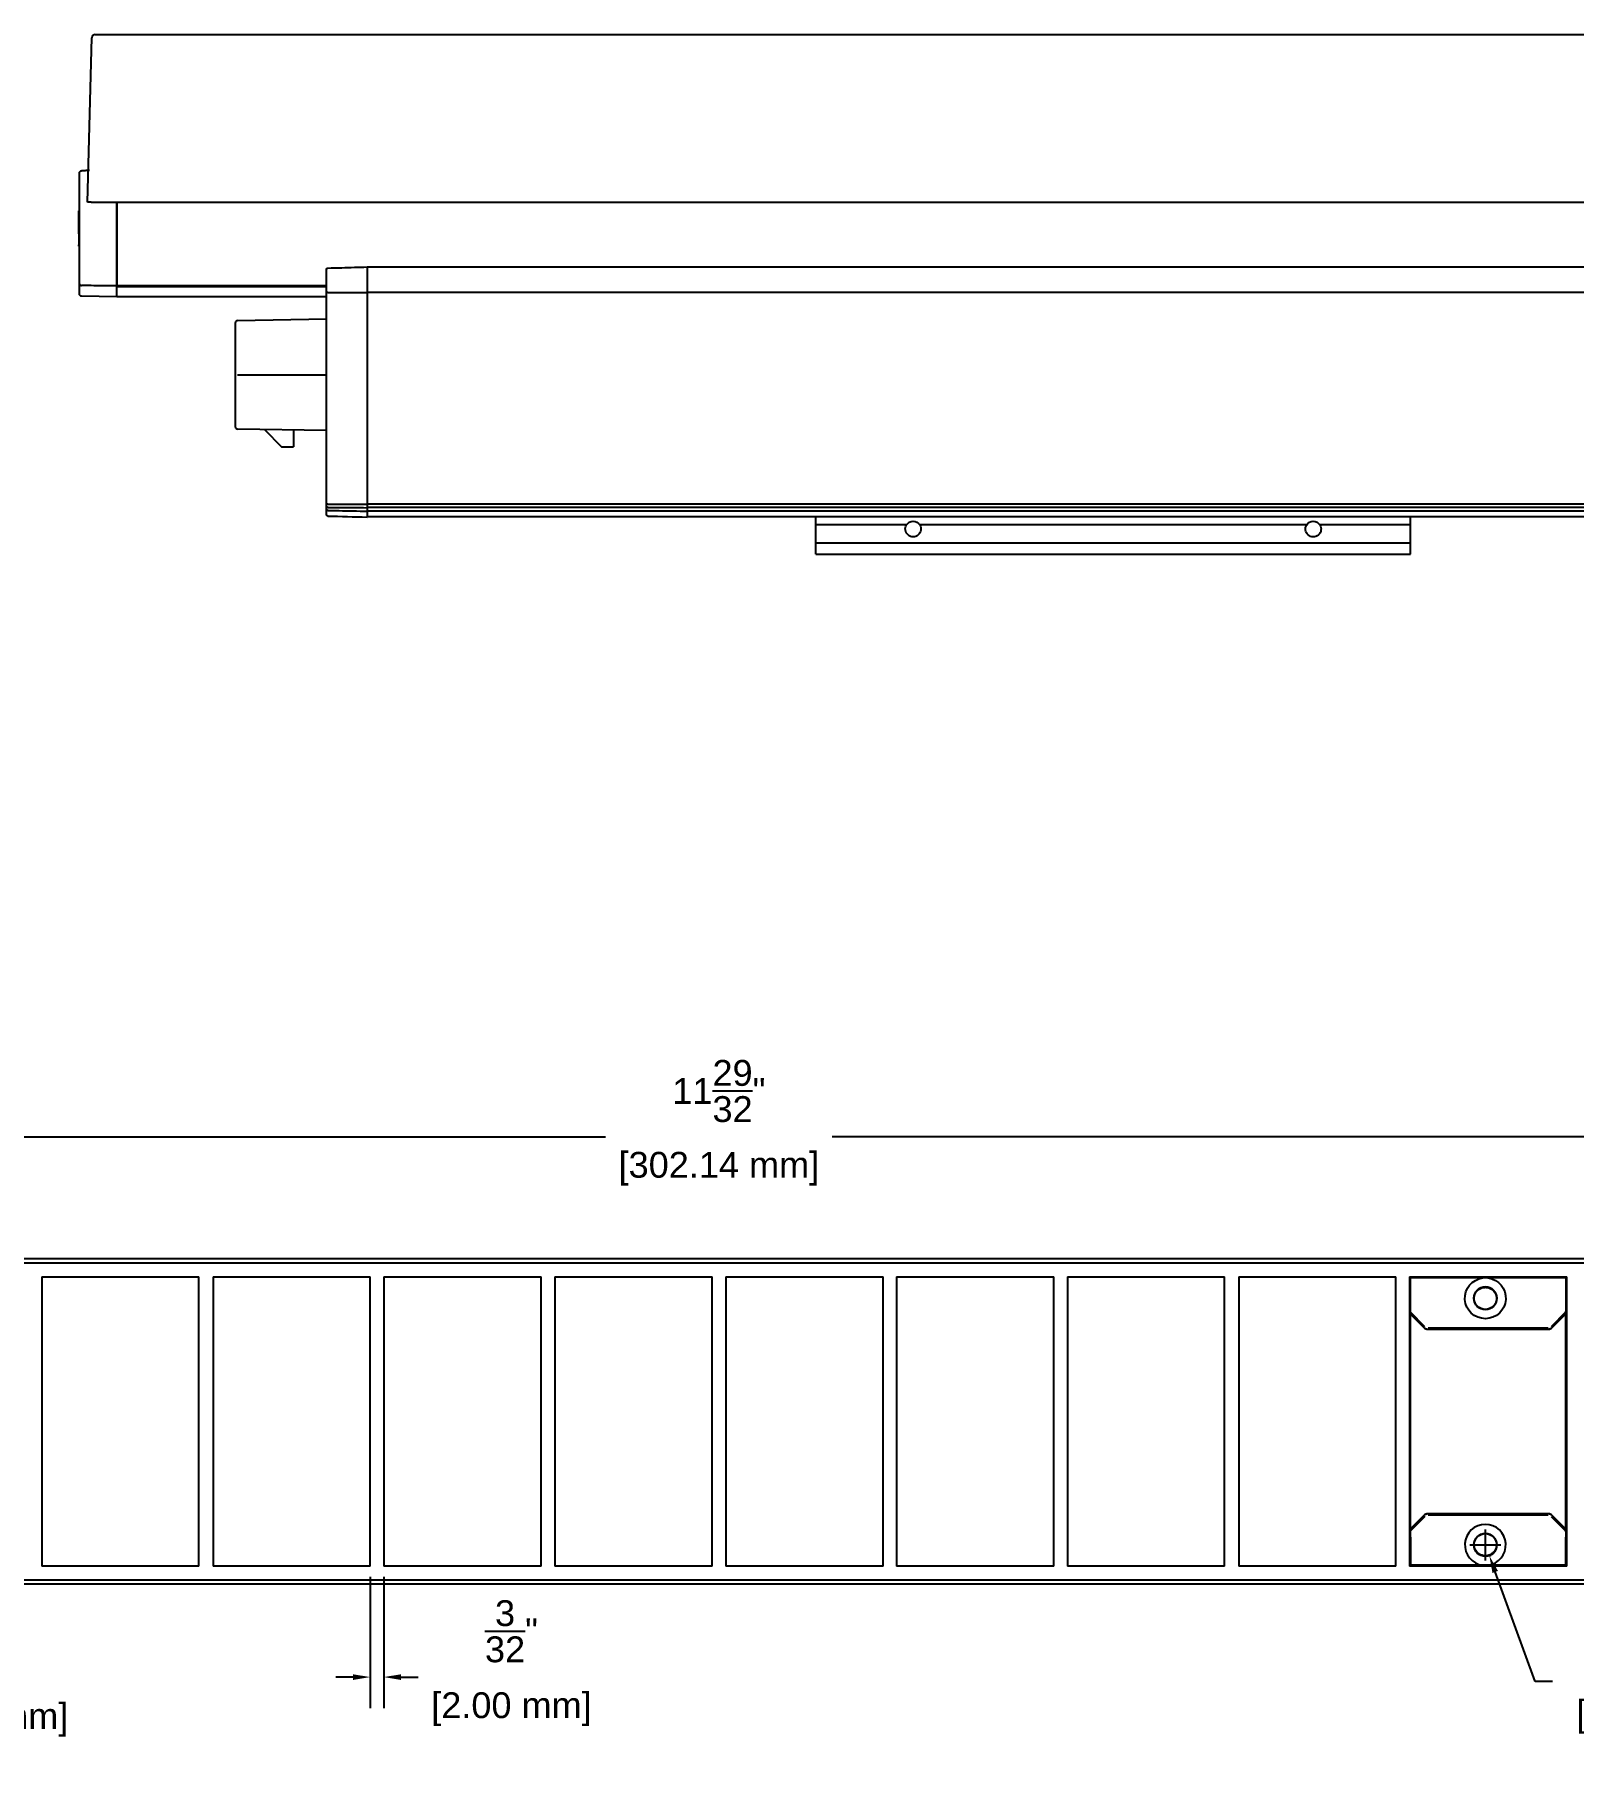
# Model space of a CAD drawing. Header units: inches. Extents: x -0.4 to 22.1, y -0.1 to 18.6.
# Drawn here: x 7.6 to 16.53, y 8.6 to 18.6 of the extents above; entities that cross this region are included whole.
import ezdxf

# ---------------------------------------------------------------- set-up
doc = ezdxf.new("R2010")
doc.units = ezdxf.units.IN
doc.header["$MEASUREMENT"] = 0
doc.layers.get('Defpoints').update_dxf_attribs({"color": 1})
doc.layers.add('Graze 2.0', color=253, linetype='Continuous')
doc.layers.add('Symmetric', color=7, linetype='Continuous', true_color=0x000000)
doc.styles.get("Standard").update_dxf_attribs({"font": 'Arial.ttf'})
doc.dimstyles.new('.1 DIM', dxfattribs={"dimscale": 0, "dimtxt": 0.15, "dimasz": 0.1, "dimexe": 0.18, "dimexo": 0.0625, "dimgap": 0.09, "dimtad": 0, "dimtih": 1, "dimtoh": 1, "dimdec": 5, "dimzin": 0, "dimdsep": 46, "dimlunit": 4, "dimtxsty": 'Standard', "dimcen": 0.09, "dimadec": 0, "dimazin": 0, "dimtfac": 1, "dimtdec": 5, "dimtofl": 0, "dimtmove": 0, "dimatfit": 3, "dimfxl": 1, "dimtolj": 1, "dimtzin": 0, "dimarcsym": 0})

# ---------------------------------------------------------------- blocks, each defined once
blk = doc.blocks.new('*D19')
at = {"layer": 'Defpoints', "color": 0, "lineweight": -2, "transparency": 16777216}
for p, q in [((5.623, 10.615), (5.623, 12.385)), ((17.519, 10.615), (17.519, 12.385)), ((5.723, 12.205), (10.913, 12.205)), ((17.419, 12.205), (12.229, 12.205))]:
    blk.add_line(p, q, dxfattribs=at)
at = {"layer": 'Defpoints', "color": 0, "transparency": 16777216}
for p in [(17.519, 12.205), (5.623, 10.552), (17.519, 10.552)]:
    blk.add_point(p, dxfattribs=at)
for points in [[(5.723, 12.222), (5.723, 12.188), (5.623, 12.205)], [(17.419, 12.222), (17.419, 12.188), (17.519, 12.205)]]:
    blk.add_solid(points, dxfattribs=at)
at = {"layer": 'Defpoints', "color": 0, "transparency": 16777216, "char_height": 0.15, "attachment_point": 5}
for s, insert in [('\\A1;11{\\H1x;\\S29/32;}"', (11.571, 12.471)), ('\\A1;[302.14 mm]', (11.571, 12.02))]:
    blk.add_mtext(s, dxfattribs=dict(at, insert=insert))
blk = doc.blocks.new('*D23')
at = {"layer": 'Defpoints', "color": 0, "lineweight": -2, "transparency": 16777216}
for p, q in [((5.723, 9.65), (5.723, 8.825)), ((6.571, 9.65), (6.571, 8.825)), ((5.823, 9.005), (6.471, 9.005)), ((6.571, 9.005), (6.671, 9.005))]:
    blk.add_line(p, q, dxfattribs=at)
at = {"layer": 'Defpoints', "color": 0, "transparency": 16777216}
for p in [(5.723, 9.712), (6.571, 9.712), (6.571, 9.005)]:
    blk.add_point(p, dxfattribs=at)
for points in [[(5.823, 9.022), (5.823, 8.989), (5.723, 9.005)], [(6.471, 9.022), (6.471, 8.989), (6.571, 9.005)]]:
    blk.add_solid(points, dxfattribs=at)
at = {"layer": 'Defpoints', "color": 0, "transparency": 16777216, "char_height": 0.15, "attachment_point": 5}
for s, insert in [('\\A1;{\\H1x;\\S27/32;}"', (7.271, 9.271)), ('\\A1;[21.55 mm]', (7.271, 8.82))]:
    blk.add_mtext(s, dxfattribs=dict(at, insert=insert))
blk = doc.blocks.new('*D24')
at = {"layer": 'Defpoints', "color": 0, "lineweight": -2, "transparency": 16777216}
for p, q in [((9.547, 9.65), (9.547, 8.889)), ((9.626, 9.65), (9.626, 8.889)), ((9.447, 9.069), (9.347, 9.069)), ((9.726, 9.069), (9.826, 9.069))]:
    blk.add_line(p, q, dxfattribs=at)
at = {"layer": 'Defpoints', "color": 0, "transparency": 16777216}
for p in [(9.547, 9.712), (9.626, 9.712), (9.626, 9.069)]:
    blk.add_point(p, dxfattribs=at)
for points in [[(9.447, 9.085), (9.447, 9.052), (9.547, 9.069)], [(9.726, 9.085), (9.726, 9.052), (9.626, 9.069)]]:
    blk.add_solid(points, dxfattribs=at)
at = {"layer": 'Defpoints', "color": 0, "transparency": 16777216, "char_height": 0.15, "attachment_point": 5}
for s, insert in [('\\A1;{\\H1x;\\S3/32;}"', (10.367, 9.335)), ('\\A1;[2.00 mm]', (10.367, 8.883))]:
    blk.add_mtext(s, dxfattribs=dict(at, insert=insert))
blk = doc.blocks.new('*D27')
at = {"layer": 'Defpoints', "color": 0, "lineweight": -2, "transparency": 16777216}
for p, q in [((16.02, 9.746), (16.02, 9.926)), ((15.93, 9.836), (16.11, 9.836)), ((16.309, 9.043), (16.077, 9.679)), ((16.409, 9.043), (16.309, 9.043))]:
    blk.add_line(p, q, dxfattribs=at)
blk.add_arc((16.02, 9.836), 0.0671, 290.058, 351.7655, dxfattribs=at)
at = {"layer": 'Defpoints', "color": 0, "transparency": 16777216}
for p in [(15.997, 9.899), (16.043, 9.773)]:
    blk.add_point(p, dxfattribs=at)
blk.add_solid([(16.093, 9.685), (16.061, 9.673), (16.043, 9.773)], dxfattribs=at)
at = {"layer": 'Defpoints', "color": 0, "transparency": 16777216, "insert": (17.066, 9.043), "char_height": 0.15, "attachment_point": 5}
blk.add_mtext('\\A1;∅{\\H1x;\\S1/8;}"\\P [∅3.41 mm]', dxfattribs=at)

msp = doc.modelspace()

# ---------------------------------------------------------------- linework, layer by layer
at = {"layer": 'Graze 2.0'}
for p, q in [((7.855629, 17.522855), (7.855629, 17.580134)), ((7.859566, 17.580134), (7.855629, 17.580134)), ((7.859566, 17.522856), (7.855629, 17.522856)), ((7.855629, 17.447595), (7.855629, 17.522856)), ((7.859566, 17.5258), (7.859566, 17.586715)), ((8.076101, 17.5165), (8.076101, 17.592208)), ((8.076101, 17.592208), (8.076101, 17.5165)), ((7.855629, 17.447595), (7.855629, 17.381959)), ((7.859566, 17.447595), (7.855629, 17.447595)), ((7.859566, 17.381959), (7.855629, 17.381959)), ((7.855629, 17.374971), (7.855629, 17.381957)), ((7.855629, 17.374971), (7.859566, 17.374971)), ((7.855629, 17.37497), (7.855629, 17.374604)), ((7.855629, 17.374604), (7.859566, 17.374604)), ((7.855629, 17.374602), (7.859566, 17.374602)), ((18.190274, 17.253664), (9.528857, 17.253664)), ((9.292798, 17.145339), (8.076101, 17.145339)), ((8.076101, 17.139781), (8.076101, 17.141716)), ((9.292798, 17.139781), (8.076101, 17.139781)), ((8.076101, 17.081018), (7.871171, 17.084595)), ((9.292798, 17.081018), (8.076101, 17.081018)), ((9.292637, 15.878423), (9.292637, 17.106551)), ((18.190274, 17.105296), (9.528857, 17.105296)), ((9.528857, 17.105296), (9.528857, 15.876591)), ((9.528857, 17.105219), (9.528857, 15.876481)), ((8.765078, 16.914118), (8.765078, 16.931642)), ((8.765078, 16.675918), (8.765078, 16.914118)), ((8.776683, 16.943451), (9.292637, 16.952457)), ((8.765078, 16.580658), (8.765078, 16.675918)), ((8.776683, 16.628288), (9.292637, 16.628288)), ((8.765078, 16.342457), (8.765078, 16.580658)), ((8.765078, 16.324934), (8.765078, 16.342457)), ((9.292637, 16.304119), (8.776683, 16.313125)), ((8.933369, 16.31039), (9.032794, 16.210965)), ((9.101692, 16.307451), (9.101692, 16.210965)), ((9.032794, 16.210965), (9.101692, 16.210965)), ((9.292637, 15.861461), (9.292637, 15.878423)), ((9.292637, 15.847837), (9.292637, 15.861461)), ((9.292637, 15.816412), (9.292637, 15.847837)), ((18.190274, 15.876591), (9.528857, 15.876591)), ((9.528857, 15.876481), (9.528857, 15.857049)), ((18.190274, 15.857297), (9.528857, 15.857297)), ((9.528857, 15.857049), (9.528857, 15.836497)), ((18.190274, 15.837141), (9.528857, 15.837141)), ((9.528857, 15.836497), (9.528857, 15.802556)), ((18.190274, 15.803344), (9.528857, 15.803344)), ((12.133188, 15.757004), (12.133188, 15.803343)), ((12.659825, 15.757004), (12.133188, 15.757004)), ((12.133188, 15.651447), (12.133188, 15.757004)), ((14.98266, 15.757004), (12.736472, 15.757004)), ((15.585944, 15.757004), (15.059306, 15.757004)), ((15.585944, 15.757004), (15.585944, 15.803343)), ((15.585944, 15.651447), (15.585944, 15.757004)), ((12.133188, 15.586555), (12.133188, 15.651446)), ((15.585944, 15.651446), (12.133188, 15.651446)), ((15.585944, 15.586555), (15.585944, 15.651446)), ((12.133188, 15.586555), (15.585944, 15.586555))]:
    msp.add_line(p, q, dxfattribs=at)
at = {"layer": 'Graze 2.0', "extrusion": (6.12303e-17, 6.12303e-17, -1)}
for centre, radius, start, end in [((-7.871377, 17.096405), 0.011811, 271, 0), ((-12.698148, 15.732895), 0.045276, 32.1733953, 147.8266047), ((-15.020983, 15.732895), 0.045276, 32.1733953, 147.8266047)]:
    msp.add_arc(centre, radius, start, end, dxfattribs=at)
at = {"layer": 'Graze 2.0'}
for centre, start, end in [((8.776889, 16.931642), 91, 180), ((8.776889, 16.324934), 180, 269)]:
    msp.add_arc(centre, 0.011811, start, end, dxfattribs=at)
at = {"layer": 'Graze 2.0', "extrusion": (0, 0, -1)}
for centre in [(-12.698148, 15.732895), (-15.020983, 15.732895)]:
    msp.add_arc(centre, 0.045276, 147.8266047, 32.1733953, dxfattribs=at)
at = {"layer": 'Graze 2.0'}
for points, knots in [([(7.859566, 17.80109), (7.859566, 17.804148), (7.860809, 17.807188), (7.865096, 17.81155), (7.868113, 17.812846), (7.871171, 17.8129)], [0, 0, 0, 0, 0.5, 0.5, 1, 1, 1, 1]), ([(7.859566, 17.746227), (7.859566, 17.755615), (7.859566, 17.763632), (7.859566, 17.777547), (7.859566, 17.783202), (7.859566, 17.7922), (7.859566, 17.795569), (7.859566, 17.799989), (7.859566, 17.80109), (7.859566, 17.801091)], [0, 0, 0, 0, 0.25, 0.25, 0.5, 0.5, 0.75, 0.75, 1, 1, 1, 1]), ([(7.859566, 17.586715), (7.859566, 17.614703), (7.859566, 17.641919), (7.859566, 17.695065), (7.859566, 17.720944), (7.859566, 17.746227)], [0, 0, 0, 0, 0.5, 0.5, 1, 1, 1, 1]), ([(7.859566, 17.156408), (7.859566, 17.162439), (7.859566, 17.16862), (7.859566, 17.181429), (7.859566, 17.188021), (7.859566, 17.208265), (7.859566, 17.222402), (7.859566, 17.265997), (7.859566, 17.296699), (7.859566, 17.359966), (7.859566, 17.392518), (7.859566, 17.442186), (7.859566, 17.45888), (7.859566, 17.484022), (7.859566, 17.492418), (7.859566, 17.50919), (7.859566, 17.517585), (7.859566, 17.5258)], [0, 0, 0, 0, 0.0625, 0.0625, 0.125, 0.125, 0.25, 0.25, 0.5, 0.5, 0.75, 0.75, 0.875, 0.875, 0.9375, 0.9375, 1, 1, 1, 1]), ([(8.076101, 17.143867), (8.076101, 17.146467), (8.076101, 17.149078), (8.076101, 17.15487), (8.076101, 17.158052), (8.076101, 17.167747), (8.076101, 17.174408), (8.076101, 17.194899), (8.076101, 17.209201), (8.076101, 17.253266), (8.076101, 17.284282), (8.076101, 17.348312), (8.076101, 17.381353), (8.076101, 17.431696), (8.076101, 17.448622), (8.076101, 17.47412), (8.076101, 17.482638), (8.076101, 17.499648), (8.076101, 17.508171), (8.076101, 17.5165)], [0, 0, 0, 0, 0.026749337, 0.026749337, 0.058144519, 0.058144519, 0.120934885, 0.120934885, 0.246515615, 0.246515615, 0.497677077, 0.497677077, 0.748838538, 0.748838538, 0.874419269, 0.874419269, 0.937209635, 0.937209635, 1, 1, 1, 1]), ([(9.292637, 17.238965), (9.292637, 17.241079), (9.293322, 17.243233), (9.296018, 17.246588), (9.298081, 17.247758), (9.300305, 17.247824)], [0, 0, 0, 0, 0.5, 0.5, 1, 1, 1, 1]), ([(9.292637, 17.158857), (9.292637, 17.167827), (9.292637, 17.176401), (9.292637, 17.192253), (9.292637, 17.199524), (9.292637, 17.219452), (9.292637, 17.230148), (9.292637, 17.238965)], [0, 0, 0, 0, 0.25, 0.25, 0.5, 0.5, 1, 1, 1, 1]), ([(9.300305, 17.247824), (9.327622, 17.248628), (9.35494, 17.249432), (9.40669, 17.250955), (9.431124, 17.251673), (9.47999, 17.25311), (9.504424, 17.253829), (9.528857, 17.254547)], [0, 0, 0, 0, 0.35857204, 0.35857204, 0.67928602, 0.67928602, 1, 1, 1, 1]), ([(9.528857, 17.254547), (9.528857, 17.245478), (9.528857, 17.234386), (9.528857, 17.213444), (9.528857, 17.205783), (9.528857, 17.189055), (9.528857, 17.179949), (9.528857, 17.170385)], [0, 0, 0, 0, 0.5, 0.5, 0.75, 0.75, 1, 1, 1, 1]), ([(9.528857, 17.253664), (9.528857, 17.244631), (9.528857, 17.233596), (9.528857, 17.21273), (9.528857, 17.205087), (9.528857, 17.188354), (9.528857, 17.179262), (9.528857, 17.16973)], [0, 0, 0, 0, 0.5, 0.5, 0.75, 0.75, 1, 1, 1, 1]), ([(7.859566, 17.156408), (7.859566, 17.153926), (7.860814, 17.151439), (7.865089, 17.147897), (7.868085, 17.146836), (7.871171, 17.146792)], [0, 0, 0, 0, 0.5, 0.5, 1, 1, 1, 1]), ([(7.859566, 17.096404), (7.859566, 17.096405), (7.859566, 17.09831), (7.859566, 17.104745), (7.859566, 17.109306), (7.859566, 17.125829), (7.859566, 17.140378), (7.859566, 17.156408)], [0, 0, 0, 0, 0.25, 0.25, 0.5, 0.5, 1, 1, 1, 1]), ([(8.076101, 17.143879), (8.048636, 17.144269), (8.02117, 17.14466), (7.971348, 17.145368), (7.948992, 17.145686), (7.908147, 17.146266), (7.889659, 17.146529), (7.871171, 17.146792)], [0, 0, 0, 0, 0.402071108, 0.402071108, 0.729349765, 0.729349765, 1, 1, 1, 1]), ([(8.076101, 17.081018), (8.076101, 17.081018), (8.076101, 17.082885), (8.076101, 17.087807), (8.076101, 17.089805), (8.076101, 17.094364), (8.076101, 17.096932), (8.076101, 17.105369), (8.076101, 17.111943), (8.076101, 17.126342), (8.076101, 17.13419), (8.076101, 17.142976), (8.076101, 17.143421), (8.076101, 17.143867)], [0, 0, 0, 0, 0.246703368, 0.246703368, 0.370055052, 0.370055052, 0.493406735, 0.493406735, 0.740110103, 0.740110103, 0.986813471, 0.986813471, 1, 1, 1, 1]), ([(9.292637, 17.106551), (9.292637, 17.111882), (9.292637, 17.117183), (9.292637, 17.127395), (9.292637, 17.132337), (9.292637, 17.141266), (9.292637, 17.14538), (9.292637, 17.152676), (9.292637, 17.155913), (9.292637, 17.158857)], [0, 0, 0, 0, 0.25, 0.25, 0.5, 0.5, 0.75, 0.75, 1, 1, 1, 1]), ([(9.528857, 17.170385), (9.528857, 17.16674), (9.528857, 17.162702), (9.528857, 17.155851), (9.528857, 17.153436), (9.528857, 17.148293), (9.528857, 17.145577), (9.528857, 17.139967), (9.528857, 17.137055), (9.528857, 17.130996), (9.528857, 17.127824), (9.528857, 17.118287), (9.528857, 17.111812), (9.528857, 17.105219)], [0, 0, 0, 0, 0.25, 0.25, 0.375, 0.375, 0.5, 0.5, 0.625, 0.625, 0.75, 0.75, 1, 1, 1, 1]), ([(9.528857, 17.16973), (9.528857, 17.166125), (9.528857, 17.162132), (9.528857, 17.153099), (9.528857, 17.147974), (9.528857, 17.136883), (9.528857, 17.130791), (9.528857, 17.11822), (9.528857, 17.111817), (9.528857, 17.105296)], [0, 0, 0, 0, 0.25, 0.25, 0.5, 0.5, 0.75, 0.75, 1, 1, 1, 1]), ([(9.300305, 17.1058), (9.298259, 17.105805), (9.296281, 17.105889), (9.29346, 17.106167), (9.292637, 17.10636), (9.292637, 17.106551)], [0, 0, 0, 0, 0.5, 0.5, 1, 1, 1, 1]), ([(9.300305, 17.1058), (9.334975, 17.105712), (9.369646, 17.105624), (9.44583, 17.105431), (9.487343, 17.105325), (9.528857, 17.105219)], [0, 0, 0, 0, 0.455087463, 0.455087463, 1, 1, 1, 1]), ([(9.300305, 15.877319), (9.298259, 15.877326), (9.296281, 15.877449), (9.29346, 15.877855), (9.292637, 15.87814), (9.292637, 15.878423)], [0, 0, 0, 0, 0.5, 0.5, 1, 1, 1, 1]), ([(9.300305, 15.858943), (9.298259, 15.85896), (9.29628, 15.859238), (9.29346, 15.860162), (9.292637, 15.860812), (9.292637, 15.861461)], [0, 0, 0, 0, 0.5, 0.5, 1, 1, 1, 1]), ([(9.300305, 15.841394), (9.298259, 15.841438), (9.296281, 15.842154), (9.293459, 15.844525), (9.292637, 15.846183), (9.292637, 15.847837)], [0, 0, 0, 0, 0.5, 0.5, 1, 1, 1, 1]), ([(9.300305, 15.808541), (9.29825, 15.808595), (9.296265, 15.80948), (9.293452, 15.81238), (9.292637, 15.814406), (9.292637, 15.816412)], [0, 0, 0, 0, 0.5, 0.5, 1, 1, 1, 1]), ([(9.300305, 15.858943), (9.322317, 15.85876), (9.34433, 15.858577), (9.420514, 15.857945), (9.474686, 15.857496), (9.528857, 15.857049)], [0, 0, 0, 0, 0.288939259, 0.288939259, 1, 1, 1, 1]), ([(9.300305, 15.841394), (9.322317, 15.840922), (9.34433, 15.84045), (9.420514, 15.838818), (9.474686, 15.837657), (9.528857, 15.836497)], [0, 0, 0, 0, 0.288939476, 0.288939476, 1, 1, 1, 1])]:
    msp.add_open_spline(points, degree=3, knots=knots, dxfattribs=at)
for points, degree in [([(7.917837, 17.813714), (7.871171, 17.8129)], 1), ([(8.076101, 17.592208), (8.076101, 17.605452), (8.076101, 17.618528), (8.076101, 17.631448)], 3), ([(8.076101, 17.631448), (8.076101, 17.618647), (8.076101, 17.605527), (8.076101, 17.592208)], 3), ([(8.076101, 17.5165), (8.076101, 17.463362), (8.076101, 17.253052), (8.076101, 17.145339)], 3), ([(8.076101, 17.081018), (8.076101, 17.081018), (8.076101, 17.104099), (8.076101, 17.139781)], 3), ([(9.300305, 15.877319), (9.376489, 15.877039), (9.452673, 15.87676), (9.528857, 15.876481)], 3), ([(9.300305, 15.808541), (9.376489, 15.806546), (9.452673, 15.804551), (9.528857, 15.802556)], 3)]:
    msp.add_open_spline(points, degree=degree, dxfattribs=at)
at = {"layer": 'Symmetric', "linetype": 'Continuous'}
for p, q in [((7.907016, 17.631444), (7.931979, 18.58471)), ((7.951656, 18.603879), (19.767475, 18.603879)), ((7.926694, 17.631444), (7.907016, 17.631444)), ((7.926694, 17.631444), (19.792438, 17.631444)), ((17.503843, 11.496429), (5.6381, 11.496429)), ((17.478881, 11.470964), (5.663062, 11.470964)), ((7.641974, 11.392123), (8.55336, 11.392123)), ((7.641974, 11.392123), (7.641974, 9.712008)), ((8.55336, 9.712008), (8.55336, 11.392123)), ((8.636034, 11.392123), (8.636034, 9.712008)), ((8.636034, 11.392123), (9.54742, 11.392123)), ((9.54742, 9.712008), (9.54742, 11.392123)), ((9.626157, 11.392123), (9.626157, 9.712008)), ((9.626157, 11.392123), (10.539511, 11.392123)), ((10.539511, 9.712008), (10.539511, 11.392123)), ((10.618249, 11.392123), (11.531603, 11.392123)), ((10.618249, 11.392123), (10.618249, 9.712008)), ((11.531603, 9.712008), (11.531603, 11.392123)), ((11.61034, 11.392123), (11.61034, 9.712008)), ((11.61034, 11.392123), (12.523695, 11.392123)), ((12.523695, 9.712008), (12.523695, 11.392123)), ((12.602432, 11.392123), (13.515786, 11.392123)), ((12.602432, 11.392123), (12.602432, 9.712008)), ((13.515786, 9.712008), (13.515786, 11.392123)), ((13.594524, 11.392123), (14.505909, 11.392123)), ((13.594524, 11.392123), (13.594524, 9.712008)), ((14.505909, 9.712008), (14.505909, 11.392123)), ((14.588584, 11.392123), (15.499969, 11.392123)), ((14.588584, 11.392123), (14.588584, 9.712008)), ((15.499969, 9.712008), (15.499969, 11.392123)), ((15.578707, 11.392123), (16.492061, 11.392123)), ((15.584788, 11.386041), (15.578707, 11.392123)), ((15.578707, 11.392123), (15.578707, 9.712008)), ((15.584788, 11.222799), (15.584788, 11.386041)), ((16.004568, 11.386041), (15.584788, 11.386041)), ((16.485979, 11.386041), (16.034705, 11.386041)), ((16.492061, 11.392123), (16.485979, 11.386041)), ((16.485979, 11.386041), (16.485979, 11.222799)), ((16.492061, 9.712008), (16.492061, 11.392123)), ((15.669077, 11.102798), (15.584932, 11.186943)), ((15.585008, 11.183754), (15.585578, 11.175093)), ((15.585578, 11.175093), (15.665151, 11.095521)), ((15.585578, 9.929037), (15.585578, 11.175093)), ((16.485836, 11.186943), (16.401691, 11.102798)), ((16.405617, 11.095521), (16.485189, 11.175093)), ((16.485189, 11.175093), (16.48576, 11.183754)), ((16.485189, 11.175093), (16.485189, 9.929037)), ((15.674057, 11.089569), (15.676434, 11.095307)), ((15.684563, 11.08748), (16.386204, 11.08748)), ((15.686933, 11.095402), (16.383835, 11.095402)), ((16.396711, 11.089569), (16.394334, 11.095307)), ((15.665151, 10.00861), (15.585578, 9.929037)), ((15.674057, 10.014562), (15.676434, 10.008823)), ((16.386204, 10.016651), (15.684563, 10.016651)), ((16.383835, 10.008729), (15.686933, 10.008729)), ((16.396711, 10.014562), (16.394334, 10.008823)), ((16.485189, 9.929037), (16.405617, 10.00861)), ((15.669077, 10.001332), (15.584932, 9.917188)), ((15.585008, 9.920376), (15.585578, 9.929037)), ((16.401691, 10.001332), (16.485836, 9.917188)), ((16.485189, 9.929037), (16.48576, 9.920376)), ((15.584788, 9.881332), (15.584788, 9.718089)), ((16.485979, 9.718089), (16.485979, 9.881332)), ((8.55336, 9.712008), (7.641974, 9.712008)), ((9.54742, 9.712008), (8.636034, 9.712008)), ((10.539511, 9.712008), (9.626157, 9.712008)), ((11.531603, 9.712008), (10.618249, 9.712008)), ((12.523695, 9.712008), (11.61034, 9.712008)), ((13.515786, 9.712008), (12.602432, 9.712008)), ((14.505909, 9.712008), (13.594524, 9.712008)), ((15.499969, 9.712008), (14.588584, 9.712008)), ((15.584788, 9.718089), (15.578707, 9.712008)), ((16.492061, 9.712008), (15.578707, 9.712008)), ((16.004568, 9.718089), (15.584788, 9.718089)), ((16.485979, 9.718089), (16.034705, 9.718089)), ((16.492061, 9.712008), (16.485979, 9.718089)), ((17.503843, 9.607702), (5.6381, 9.607702)), ((5.663062, 9.633166), (17.478881, 9.633166))]:
    msp.add_line(p, q, dxfattribs=at)
for centre in [(16.019636, 11.268106), (16.019636, 9.836024)]:
    msp.add_circle(centre, 0.067066, dxfattribs=at)
for centre, radius, start, end in [((7.951656, 18.584194), 0.019684, 90, 178.5), ((16.019636, 9.836024), 0.118894, 277.28113, 262.71887)]:
    msp.add_arc(centre, radius, start, end, dxfattribs=at)
at = {"layer": 'Symmetric', "linetype": 'Continuous', "extrusion": (-6.12303e-17, 7.49855e-33, -1)}
msp.add_arc((-16.019636, 11.268106), 0.118894, 97.28113, 82.71887, dxfattribs=at)
at = {"layer": 'Symmetric', "linetype": 'Continuous', "extrusion": (0, 0, -1)}
for centre, start, end in [((-16.019636, 11.268106), 225.1600067, 314.8399933), ((-16.019636, 9.836024), 45.1601291, 134.8398709)]:
    msp.add_arc(centre, 0.065339, start, end, dxfattribs=at)
for centre, major_axis, start_param, end_param in [((15.585029, 11.222558), (0.000001, -0.038974), 0.093437447, 1.576967311), ((16.485739, 11.222558), (0.000001, 0.038974), 1.564625343, 3.048155207), ((15.585029, 9.881572), (0.000001, 0.038974), 4.706217996, 6.189747861), ((16.485739, 9.881572), (0.000001, -0.038974), 3.2350301, 4.718559964)]:
    msp.add_ellipse(centre, major_axis=major_axis, ratio=0.006170592, start_param=start_param, end_param=end_param, dxfattribs=at)
at = {"layer": 'Symmetric', "linetype": 'Continuous'}
for centre, major_axis, start_param, end_param in [((15.68465, 11.115143), (0.010593, 0.025574), 2.750469266, 3.532716041), ((16.386117, 11.115143), (0.010593, -0.025574), 5.89206192, 6.674308695), ((15.68465, 9.988987), (0.010593, -0.025574), 2.750469266, 3.532716041), ((16.386117, 9.988987), (0.010593, 0.025574), 5.89206192, 6.674308695)]:
    msp.add_ellipse(centre, major_axis=major_axis, ratio=0.995546167, start_param=start_param, end_param=end_param, dxfattribs=at)
for points in [[(15.973564, 11.221776), (15.968827, 11.226486), (15.964925, 11.231792), (15.958783, 11.243574), (15.956688, 11.2498), (15.95444, 11.262653), (15.954327, 11.269105), (15.955953, 11.281647), (15.957683, 11.287653), (15.962684, 11.298802), (15.965959, 11.303944), (15.973729, 11.313061), (15.978302, 11.317114), (15.988407, 11.323793), (15.994099, 11.326526), (16.006339, 11.330283), (16.01299, 11.331308), (16.026169, 11.331319), (16.032822, 11.330307), (16.045082, 11.326565), (16.050795, 11.323834), (16.066017, 11.313792), (16.074089, 11.304362), (16.081577, 11.287686), (16.083291, 11.281781), (16.084946, 11.269184), (16.084838, 11.262779), (16.082633, 11.249986), (16.080513, 11.243648), (16.074443, 11.231947), (16.070454, 11.226494), (16.065709, 11.221776)], [(16.065709, 9.882354), (16.070445, 9.877644), (16.074347, 9.872339), (16.080489, 9.860557), (16.082584, 9.854331), (16.084832, 9.841479), (16.084946, 9.835025), (16.08332, 9.822483), (16.08159, 9.816478), (16.076589, 9.805329), (16.073314, 9.800187), (16.065544, 9.791069), (16.06097, 9.787016), (16.050866, 9.780337), (16.045175, 9.777604), (16.032935, 9.773848), (16.026284, 9.772823), (16.013105, 9.772811), (16.006452, 9.773824), (15.994192, 9.777564), (15.98848, 9.780295), (15.973259, 9.790336), (15.965184, 9.799766), (15.957696, 9.816443), (15.955982, 9.822344), (15.954326, 9.834943), (15.954435, 9.841349), (15.956639, 9.854143), (15.95876, 9.860482), (15.964829, 9.872183), (15.968819, 9.877636), (15.973564, 9.882354)]]:
    msp.add_open_spline(points, degree=3, knots=[0, 0, 0, 0, 0.0625, 0.0625, 0.125, 0.125, 0.1875, 0.1875, 0.25, 0.25, 0.3125, 0.3125, 0.375, 0.375, 0.4375, 0.4375, 0.5, 0.5, 0.5625, 0.5625, 0.625, 0.625, 0.75, 0.75, 0.8125, 0.8125, 0.875, 0.875, 0.9375, 0.9375, 1, 1, 1, 1], dxfattribs=at)
for points in [[(16.034705, 11.386041), (16.024659, 11.386029), (16.014613, 11.386029), (16.004568, 11.386041)], [(16.034705, 9.718089), (16.024659, 9.718102), (16.014613, 9.718102), (16.004568, 9.718089)]]:
    msp.add_open_spline(points, degree=3, dxfattribs=at)

# ---------------------------------------------------------------- dimensions: what is measured, and where the dimension line sits
at = {"layer": 'Defpoints'}
for base, p1, p2, picture, middle in [((17.518676, 12.205042), (5.623268, 10.552065), (17.518676, 10.552065), '*D19', (11.570972, 12.205042)), ((6.571145, 9.005268), (5.722797, 9.712008), (6.571145, 9.712008), '*D23', (7.270695, 9.005268)), ((9.626157, 9.068831), (9.54742, 9.712008), (9.626157, 9.712008), '*D24', (10.367385, 9.068831))]:
    dim = msp.add_linear_dim(base=base, p1=p1, p2=p2, dimstyle='.1 DIM', override={"dimscale": 1, "dimpost": '\\X'}, dxfattribs=at)
    dim.commit()
    dim.dimension.update_dxf_attribs({"geometry": picture, "text_midpoint": middle})
dim = msp.add_diameter_dim_2p(p1=(15.996634, 9.899022), p2=(16.042638, 9.773025), dimstyle='.1 DIM', override={"dimscale": 1, "dimpost": '\\X'}, dxfattribs=at)
dim.commit()
dim.dimension.update_dxf_attribs({"geometry": '*D27', "text_midpoint": (17.065925, 9.043292), "dimtype": 163})

doc.saveas('drawing.dxf')
